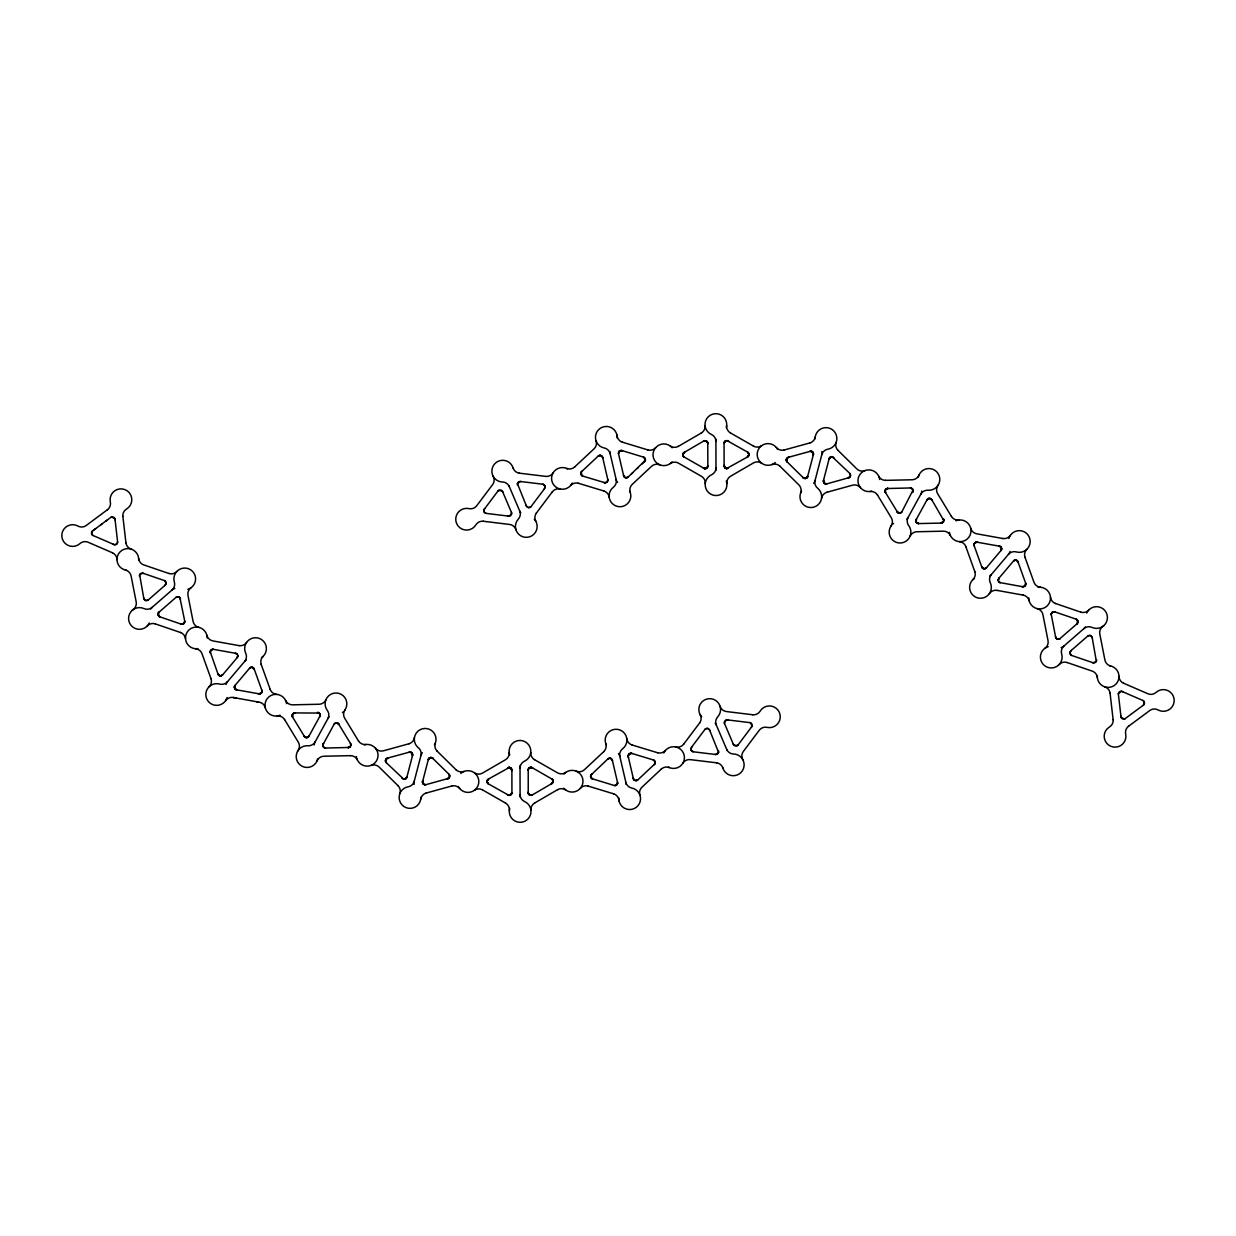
<?xml version="1.0" encoding="UTF-8"?>
<svg xmlns="http://www.w3.org/2000/svg" width="1236" height="1236" viewBox="0 0 1236 1236"><rect width="100%" height="100%" fill="white"/><g stroke="black" fill="none" stroke-linecap="round" stroke-linejoin="round"><path stroke-width="1.5" d="M403.817 779.283L386.204 762.597L385.709 759.568L387.362 758.162L409.796 752.044L412.175 753.203L412.376 756.061M519.815 796.71A7.601 7.601 0 0 0 520.093 794.624L520.016 768.035A7.601 7.601 0 0 0 519.692 765.996M716.308 470.004A7.601 7.601 0 0 1 715.984 467.857L715.907 441.376A7.601 7.601 0 0 1 716.185 439.29M509.819 795.366L511.936 792.755L511.874 770.074L509.448 767.417L488.266 779.174L486.938 781.523L488.235 783.763L508.954 795.397L507.981 795.088M511.936 792.786L511.04 794.763L511.936 792.74A2.673 2.673 0 0 1 508.027 795.103L507.347 794.717M528.158 770.013A10.861 5.299 -0.2 0 1 528.282 769.225L529.07 768.004L528.158 769.966A2.673 2.673 0 0 1 532.083 767.649L529.966 767.494L532.129 767.68L551.828 778.974A10.892 5.315 -59.9 0 1 552.461 779.468L553.172 781.245L552.291 783.269L532.237 794.995A10.877 5.299 59.8 0 1 531.511 795.289L529.163 794.702L528.235 792.693L528.22 769.472L529.456 767.726L531.418 767.401A10.877 5.315 -60.3 0 1 532.16 767.695L532.762 768.035M728.05 440.928L727.015 440.588L747.718 452.206L749.062 454.477L747.749 456.826L726.552 468.583L724.126 465.941L724.064 443.214L725.856 440.727M706.853 468.058L707.842 466.018L707.764 443.307L706.853 441.298L704.505 440.711A10.877 5.299 59.8 0 0 703.763 441.005L683.709 452.731L682.828 454.755L683.539 456.532A10.877 5.315 -59.9 0 0 684.172 457.026L704.335 468.521L706.544 468.274L707.718 466.775A10.892 5.315 -0.2 0 0 707.842 465.987A2.673 2.673 0 0 1 703.917 468.351L703.238 467.965M600.402 455.358L602.627 457.351L607.788 479.491A10.877 5.315 -13.1 0 1 607.849 480.279L607.03 482.009L604.96 482.751L582.712 476.061A10.892 5.315 -72.9 0 1 582.001 475.705L581.167 472.183A10.877 5.299 46.9 0 1 581.662 471.565L582.171 471.086M254.292 669.294L254.168 668.923A10.892 5.315 -19.8 0 0 253.813 668.29L252.638 667.394L254.168 668.954L261.847 690.321A10.877 5.315 -19.5 0 1 262.001 691.109L261.429 692.886L259.406 693.89L236.555 689.827A10.877 5.299 -79.8 0 1 235.798 689.564L234.577 686.15A10.877 5.315 40.2 0 1 234.994 685.47L249.672 668.12L251.634 667.224L250.244 667.641A10.877 5.315 40.3 0 0 249.641 668.166L251.634 667.224M237.837 655.837L237.235 657.598L237.806 655.513M157.992 614.277L158.872 612.314L176.192 597.204L178.2 596.741L179.946 597.869L184.736 621.105L183.901 623.608L181.306 624.165L159.799 616.81A10.877 5.299 -71.1 0 1 159.089 616.44L158.393 612.886M234.392 687.602L234.994 685.47A2.673 2.673 0 0 0 236.308 689.765L237.065 689.904M449.672 775.605L449.394 774.833A10.877 5.315 -45.1 0 0 448.915 774.199L432.368 757.946L430.159 757.606L428.629 758.765A10.877 5.299 14.6 0 0 428.32 759.491L422.511 781.986L423.33 784.026L425.107 784.767A10.877 5.315 74.6 0 0 425.895 784.675L448.266 778.464L449.703 776.347L448.915 774.199A2.673 2.673 0 0 1 447.834 778.634L447.077 778.85M807.68 476.509A10.877 5.299 14.5 0 1 807.355 477.235L806.289 478.224L807.68 476.509A2.673 2.673 0 0 1 803.292 477.791L805.3 478.486L803.23 477.729L787.085 461.8A10.877 5.315 -45.1 0 1 786.606 461.167L787.517 457.66A10.877 5.315 74.6 0 1 788.244 457.335L810.615 451.233L812.67 451.974L813.489 453.766A10.877 5.299 14.6 0 1 813.396 454.57L807.494 477.019L805.841 478.394L803.863 478.208A10.877 5.315 -45.4 0 1 803.23 477.729L802.736 477.25M1052.547 612.067L1054.694 611.835L1076.201 619.19A10.877 5.299 -71.1 0 1 1076.911 619.56L1077.607 623.114A10.877 5.315 48.8 0 1 1077.097 623.716L1059.546 638.966L1057.429 639.166L1055.915 637.9A10.877 5.299 -11 0 1 1055.637 637.143L1051.218 614.338L1052.099 612.392L1053.968 611.712A10.877 5.299 -71.1 0 1 1054.741 611.851L1055.405 612.083M234.361 687.262L234.979 685.501M1078.008 621.723L1077.097 623.732M617.506 782.342L617.49 782.295A2.673 2.673 0 0 1 614.199 785.478L591.905 778.649L590.746 775.25L607.927 758.873L610.491 758.255L612.33 760.171L617.49 782.295C619.051 785.463 611.356 786.235 616.3 785.169M617.552 782.851L617.058 784.458M551.843 783.593A10.877 5.299 59.9 0 0 552.461 783.083L553.172 781.245M728.653 441.283L727.973 440.897A2.673 2.673 0 0 0 724.064 443.26L724.96 441.237M724.064 443.214L724.729 441.468M707.842 466.034L706.93 467.996M422.604 781.43L422.975 783.609L422.511 782.233A10.877 5.299 14.6 0 1 422.604 781.43L423.33 784.026M813.396 454.57L812.67 451.974M401.885 778.062L402.442 778.603A2.673 2.673 0 0 0 406.829 777.32L405.362 779.082L406.829 777.336L412.561 755.381L412.175 753.203L412.639 754.841M350.761 745.679L350.808 744.226A10.877 5.315 -31 0 0 350.499 743.485L338.417 723.693L336.362 722.828L334.601 723.57A10.892 5.315 28.8 0 0 334.122 724.203L322.998 744.613L323.291 746.791L324.821 747.934A10.877 5.299 88.7 0 0 325.609 748.043L348.815 747.471L350.73 745.771L350.514 743.516A2.673 2.673 0 0 1 348.367 747.533L347.579 747.548M412.561 755.381L412.561 755.335A2.673 2.673 0 0 0 409.27 752.137L411.449 752.492L409.317 752.121M414.215 781.322L420.951 755.49A7.601 7.601 0 0 1 422.357 752.739M813.643 483.261A7.601 7.601 0 0 0 815.08 480.402L821.785 454.678M553.125 781.785L551.241 783.933M422.774 780.766L422.588 781.523A2.673 2.673 0 0 0 425.895 784.675L423.716 784.335M747.131 457.181L749.016 455.033M813.226 455.234L813.412 454.477A2.673 2.673 0 0 0 810.105 451.325L812.284 451.665L810.893 451.233A10.892 5.315 74.6 0 0 810.105 451.325L812.006 451.511M823.624 479.939L823.825 482.797L826.683 483.879L849.086 477.652L850.476 475.906L850.105 473.805M831.55 456.687L829.171 458.664L823.439 480.619L824.18 483.214M433.264 758.75L432.739 758.24A2.673 2.673 0 0 0 428.32 759.491L429.711 757.776L428.336 759.445M885.27 490.228L885.192 491.774A10.892 5.315 -30.9 0 0 885.501 492.515L897.583 512.307L899.638 513.172L901.399 512.43A10.877 5.315 28.8 0 0 901.878 511.797L913.049 490.028L913.064 491.155A10.877 5.315 28.7 0 1 912.786 491.913L912.956 489.703L911.179 488.065A10.877 5.299 88.7 0 0 910.391 487.957L887.185 488.529L885.27 490.228L885.486 492.515A2.673 2.673 0 0 1 887.633 488.467L888.421 488.452M235.69 653.303L237.451 654.539L235.674 653.303L212.762 649.224L210.182 651.712L218.015 674.13L220.132 675.86L222.526 674.98L237.204 657.629A2.673 2.673 0 0 0 235.767 653.319L235.396 653.241M210.383 650.878L210.336 652.793M428.32 759.491L429.711 757.776M406.829 777.367L404.45 779.313M829.171 458.633L830.561 456.965L829.171 458.633A2.673 2.673 0 0 1 833.558 457.397L834.115 457.938M807.664 476.555L806.289 478.224M748.939 455.342L747.78 456.81A2.673 2.673 0 0 0 747.718 452.206L749.031 454.091L748.182 452.53M323.199 744.118L323.044 746.297L322.936 744.845A10.892 5.315 28.8 0 1 323.214 744.087L322.905 745.663M912.801 491.882L912.956 489.703M999.244 577.83L998.194 580.487L999.831 582.558L1022.713 586.745L1024.814 586.204L1025.679 583.253L1017.985 561.87C1017.506 558.425 1010.677 561.855 1015.544 560.109M1025.478 585.416L1025.679 583.253A2.673 2.673 0 0 1 1022.759 586.76L1022.682 586.745M315.103 741.94L327.942 718.533A7.601 7.601 0 0 1 329.147 716.926M906.853 519.074A7.601 7.601 0 0 0 908.12 517.374L920.897 494.06M319.491 716.988C322.967 714.439 314.778 710.654 319.46 713.296M323.538 743.485L323.168 744.165A2.673 2.673 0 0 0 325.609 748.043L323.817 747.394M912.462 492.515L912.832 491.835A2.673 2.673 0 0 0 910.391 487.957L912.415 488.823M916.509 519.012L916.015 521.824L918.533 523.57L941.291 523.075L943.84 520.603L931.697 499.638L929.317 498.355L927.093 499.699L916.17 519.63L916.015 521.824L916.17 519.63A2.673 2.673 0 0 0 918.564 523.57L916.54 522.704L918.564 523.57M308.907 736.301L307.053 737.598L308.923 736.254L319.846 716.339L319.985 714.176M449.44 777.243L448.483 778.34A10.877 5.299 74.6 0 1 447.756 778.665L449.44 777.243L447.803 778.649M786.559 458.757L788.923 457.15M297.536 751.38L298.108 750.453A7.601 7.601 0 0 0 298.324 742.218L284.527 719.491M938.464 484.62L937.892 485.547A7.601 7.601 0 0 0 937.676 493.782L951.473 516.509M619.004 451.464L618.494 453.658L623.67 475.829L625.509 477.745L628.043 477.158L645.424 460.225L643.616 457.15L621.878 450.553L619.251 451.171L618.494 453.658A2.673 2.673 0 0 1 621.801 450.522L622.542 450.754M607.355 481.654L607.788 479.537A2.673 2.673 0 0 1 604.497 482.658L603.74 482.442M632.26 753.558L631.503 753.342A10.877 5.299 -73.1 0 0 630.808 753.249L628.151 755.721A10.877 5.315 -13.1 0 0 628.212 756.509L628.46 757.591M184.319 623.114L184.736 621.152A2.673 2.673 0 0 1 181.337 624.165L180.595 623.917M1018.232 562.534L1017.97 561.839A2.673 2.673 0 0 0 1013.443 561.051L998.796 578.371L998.194 580.487M885.424 489.873L887.664 488.467M628.645 754.346L628.212 756.463L633.373 778.649L634.701 780.349L637.127 780.395A10.877 5.299 46.8 0 0 637.776 779.947L654.694 764.018L655.095 761.855L653.999 760.294A10.877 5.315 -72.9 0 0 653.288 759.939L631.596 753.357L629.402 753.651M984.366 568.776L986.328 567.88A10.877 5.299 40.2 0 1 985.756 568.359L984.366 568.776L986.343 567.865L1001.314 550.082L1001.407 547.702L1000.202 546.436A10.877 5.299 -79.8 0 0 999.445 546.188L976.595 542.11L974.571 543.114L973.999 544.891A10.877 5.315 -19.5 0 0 974.153 545.679L981.832 567.061L983.346 568.591L982.187 567.71A10.877 5.299 -19.8 0 1 981.817 567.015L981.708 566.706M1051.774 612.747L1051.233 614.091A10.877 5.315 -10.9 0 0 1051.264 614.895L1051.264 614.895A2.673 2.673 0 0 1 1054.663 611.835L1054.741 611.851M927.093 499.699L928.947 498.402L927.077 499.73A2.673 2.673 0 0 1 931.65 499.576L932.052 500.24M536.331 513.11L552.384 491.774M683.616 744.226L699.669 722.89M484.775 508.583L484.311 509.217A2.673 2.673 0 0 0 486.165 513.388L508.676 516.123A10.877 5.315 -83 0 0 509.479 516.107L511.658 513.203A10.877 5.299 -23.1 0 0 511.457 512.446L502.573 491.573A10.877 5.315 -23 0 0 502.156 490.893L498.556 490.46A10.877 5.299 36.8 0 0 497.984 491.016L484.357 509.139A10.877 5.299 37.1 0 0 483.987 509.85L484.234 512.168L486.165 513.388M544.242 489.039L545.138 486.335L542.898 484.234L520.341 481.499L517.405 483.585L526.459 506.096L528.622 507.656L531.001 506.652L544.69 488.452A2.673 2.673 0 0 0 542.851 484.234L542.898 484.234M691.758 746.961L690.862 749.665L693.102 751.766L715.706 754.501L718.595 752.415L709.541 729.904L707.378 728.344L704.999 729.348L691.341 747.517A2.673 2.673 0 0 0 693.149 751.766M751.225 727.417L751.689 726.783A2.673 2.673 0 0 0 749.835 722.612L727.324 719.877A10.877 5.299 -83.1 0 0 726.521 719.893L724.342 722.797A10.877 5.299 -23.1 0 0 724.543 723.554L733.427 744.427A10.877 5.299 -23.1 0 0 733.844 745.107L737.444 745.54A10.877 5.299 36.9 0 0 738.016 744.984L751.642 726.861A10.877 5.299 36.9 0 0 752.013 726.15L750.592 722.813A10.877 5.315 -82.8 0 0 749.835 722.612M704.968 729.394L704.999 729.348A2.673 2.673 0 0 1 709.526 729.873L709.819 730.584M1001.005 550.53L1001.608 548.398L1001.423 549.85A10.877 5.299 40.2 0 1 1001.005 550.53A2.673 2.673 0 0 0 999.692 546.235L998.935 546.096M226.018 684.528A7.601 7.601 0 0 1 227.548 681.654L244.713 661.368A7.601 7.601 0 0 1 246.227 660.039M989.773 575.961A7.601 7.601 0 0 0 991.349 574.555L1008.53 554.253A7.601 7.601 0 0 0 1009.982 551.472M602.797 458.077L602.627 457.351A2.673 2.673 0 0 0 598.224 456.053A10.877 5.299 46.8 0 1 598.873 455.605L600.31 455.358L598.224 456.053L581.631 471.596L580.827 473.589M644.126 462.11L645.393 459.05M591.874 773.89L590.607 776.95M227.47 681.747L227.548 681.654A7.601 7.601 0 0 1 219.653 684.064A10.861 10.861 0 0 0 206.227 691.527A10.861 10.861 0 0 0 213.689 704.953A10.861 10.861 0 0 0 227.115 697.506M249.471 668.352L249.718 668.058A2.673 2.673 0 0 1 254.168 668.923L252.638 667.394M986.529 567.648L986.282 567.942A2.673 2.673 0 0 1 981.832 567.077L983.362 568.606M350.267 746.575L348.274 747.533A10.877 5.299 88.7 0 0 349.062 747.409L350.267 746.575L348.336 747.533M258.865 693.844A10.877 5.299 -79.7 0 0 259.668 693.875L261.429 692.886M644.62 461.631L644.651 461.6A2.673 2.673 0 0 0 643.585 457.135M576.3 771.187A7.601 7.601 0 0 0 584.412 769.719L603.832 751.55M653.829 764.914L654.4 764.389A10.877 5.315 46.9 0 0 654.833 763.817L655.095 761.855M574.632 466.976L594.114 448.745A7.601 7.601 0 0 0 596.046 440.804M631.503 473.913L632.662 472.847M637.235 468.552L638.394 467.471M642.195 463.902L643.075 463.098M661.368 769.024L641.963 787.193A7.601 7.601 0 0 0 639.954 795.196M152.028 607.463L172.144 589.896A7.601 7.601 0 0 1 174.863 588.429M1061.137 647.571A7.601 7.601 0 0 0 1063.933 646.026L1083.972 628.537M164.743 585.54L166.18 583.083L164.419 580.565L142.928 573.21L139.637 574.647L143.824 598.548L145.616 600.526L148.166 600.032L165.315 585.061A2.673 2.673 0 0 0 164.388 580.549L164.419 580.565M159.429 611.82L158.841 612.33A2.673 2.673 0 0 0 159.799 616.81L158.193 615.296M1076.571 624.18L1077.159 623.67A2.673 2.673 0 0 0 1076.201 619.19L1077.838 620.796M1071.257 650.46L1069.82 652.917L1071.581 655.435L1093.118 662.79L1096.363 661.353L1092.176 637.498L1090.384 635.474L1087.834 635.968L1070.685 650.939A2.673 2.673 0 0 0 1071.612 655.451M1087.804 635.999L1087.834 635.968A2.673 2.673 0 0 1 1092.16 637.421L1092.315 638.178M132.298 610.275L133.148 609.611A7.601 7.601 0 0 0 136.192 601.947L131.093 575.961A7.601 7.601 0 0 0 125.361 570.028M1103.702 625.725L1102.852 626.389A7.601 7.601 0 0 0 1099.808 634.053L1104.938 660.148A7.601 7.601 0 0 0 1110.639 665.972M112.491 552.801L88.096 542.233A7.601 7.601 0 0 0 79.969 543.577A10.861 10.861 0 0 1 65.462 543.685A10.861 10.861 0 0 1 63.793 529.271A10.861 10.861 0 0 1 77.945 526.057A7.601 7.601 0 0 0 86.18 525.516L107.517 509.665M1128.483 726.32L1149.913 710.422A7.601 7.601 0 0 1 1158.055 709.943A10.861 10.861 0 0 0 1172.207 706.729A10.861 10.861 0 0 0 1170.538 692.314A10.861 10.861 0 0 0 1156.031 692.423A7.601 7.601 0 0 1 1147.904 693.767L1123.509 683.199M684.759 452.067L682.875 454.215L683.539 452.901A10.892 5.315 59.8 0 1 684.157 452.407M93.117 530.507L92.484 530.97A10.877 5.299 53.5 0 0 92.005 531.495L92.406 535.095A10.877 5.315 -66.5 0 0 93.086 535.512L113.897 544.52A10.877 5.315 -66.7 0 0 114.654 544.736L116.864 543.948L117.621 542.032L115.01 519.244A10.877 5.299 -6.5 0 0 114.793 518.487L111.472 517.034A10.877 5.299 53.3 0 0 110.761 517.405L92.561 530.924A2.673 2.673 0 0 0 93.086 535.512M1142.883 705.493L1143.516 705.03A10.877 5.299 53.4 0 0 1144.011 704.505L1143.594 700.905A10.877 5.299 -66.5 0 0 1142.914 700.488L1122.103 691.48A10.877 5.299 -66.5 0 0 1121.33 691.264L1118.425 693.427A10.877 5.315 -6.3 0 0 1118.395 694.23L1120.99 716.756A10.877 5.299 -6.6 0 0 1121.207 717.513L1124.528 718.966A10.877 5.299 53.4 0 0 1125.239 718.595L1143.439 705.076A2.673 2.673 0 0 0 1142.914 700.488M93.442 530.275L95.635 528.637M100.672 524.898L101.939 523.956M105.724 521.159L106.976 520.217M211.186 649.796L213.318 649.255A2.673 2.673 0 0 0 210.259 652.546L210.522 653.272M1024.814 586.204L1021.987 586.621M261.012 693.303L258.293 693.751M678.317 446.381L701.399 432.955M534.601 803.045L557.683 789.619M488.869 778.819L486.984 780.967L488.266 779.174A2.673 2.673 0 0 0 488.282 783.794L486.984 782.002L487.818 783.47M703.794 440.989L705.957 440.788L703.763 441.005A2.673 2.673 0 0 1 707.764 443.23L707.764 444.002M725.949 468.444L728.143 468.228A2.673 2.673 0 0 1 724.126 466.018L724.126 465.23M532.206 795.011L530.043 795.212L532.237 794.995A2.673 2.673 0 0 1 528.235 792.77L528.235 791.998M619.7 450.831L621.832 450.537M606.598 482.349L605.192 482.751A10.877 5.299 -73.1 0 1 604.419 482.643M183.453 623.933L182.032 624.288A10.877 5.299 -71.1 0 1 181.259 624.149M706.034 468.506L703.887 468.336A10.877 5.299 -60.2 0 0 704.582 468.599L706.544 468.274M728.097 468.243L726.258 468.537M221.182 675.814L222.557 674.949A2.673 2.673 0 0 1 218.077 674.3L217.814 673.574M900.117 513.11L901.894 511.797A2.673 2.673 0 0 1 897.321 511.967L896.903 511.302M784.149 450.012L809.889 442.936M826.961 492.252L852.701 485.161A7.601 7.601 0 0 1 860.457 487.664M375.543 748.336A7.601 7.601 0 0 0 383.407 750.808L409.039 743.748M426.111 793.064L451.851 785.988M847.927 478.023L850.291 476.432L848.638 477.838A2.673 2.673 0 0 0 849.765 473.373L832.183 456.717M388.073 757.977L385.709 759.568L387.362 758.162A2.673 2.673 0 0 0 386.235 762.627L385.447 760.557M335.976 722.859L334.122 724.188A2.673 2.673 0 0 1 338.679 724.033L339.097 724.698M823.825 482.797L823.439 480.665A2.673 2.673 0 0 0 826.73 483.863L824.551 483.508M826.683 483.879L824.845 483.678M626.312 477.853L628.073 477.127A2.673 2.673 0 0 1 623.67 475.875L623.5 475.118M609.688 758.147L607.957 758.842A2.673 2.673 0 0 1 612.33 760.125L612.5 760.882M940.55 523.091L943.238 522.117L941.291 523.075A2.673 2.673 0 0 0 943.47 519.027M295.45 712.909L292.762 713.883L292.515 716.942L304.628 736.78L307.053 737.598L308.923 736.27A2.673 2.673 0 0 1 304.35 736.424L303.948 735.76M885.532 480.356L912.214 479.769A7.601 7.601 0 0 0 918.935 475.149M319.228 713.064L294.755 712.925L292.762 713.883L294.755 712.925A2.673 2.673 0 0 0 292.53 716.973M350.468 755.644L323.894 756.231A7.601 7.601 0 0 0 317.065 760.851M805.3 478.486L803.245 477.76M430.7 757.514L432.136 757.792A10.877 5.315 -45.4 0 1 432.77 758.271L430.7 757.514L432.739 758.24M635.86 780.658L637.776 779.947A2.673 2.673 0 0 1 633.373 778.68L633.203 777.923M977.707 542.249L974.988 542.697L976.332 542.125A10.877 5.299 -79.8 0 1 977.135 542.156M178.108 596.725L176.022 597.328A2.673 2.673 0 0 1 180.348 598.78L180.487 599.537M483.199 521.237L509.695 524.466A7.601 7.601 0 0 1 515.922 529.719M720.078 706.281A7.601 7.601 0 0 0 726.413 711.55L752.801 714.763M521.036 481.576L520.248 481.484A2.673 2.673 0 0 0 517.56 485.192M507.996 516.045L508.769 516.138A2.673 2.673 0 0 0 511.457 512.446M728.004 719.955L727.231 719.862A2.673 2.673 0 0 0 724.543 723.554M714.964 754.423L715.752 754.516A2.673 2.673 0 0 0 718.44 750.808L718.456 750.855M519.321 473.172L545.833 476.385A7.601 7.601 0 0 0 553.141 472.77M716.679 762.828L690.275 759.63A7.601 7.601 0 0 0 682.859 763.23M1057.8 639.259L1059.345 639.058A10.877 5.299 48.9 0 0 1060.009 638.641L1060.009 638.641A2.673 2.673 0 0 1 1055.652 637.22L1055.513 636.463M970.677 528.158A7.601 7.601 0 0 0 976.703 533.798L1002.875 538.525M996.942 590.375L1023.207 595.119M206.875 635.273A7.601 7.601 0 0 0 212.901 640.912L239.058 645.625M233.125 697.475L259.39 702.218A7.601 7.601 0 0 1 265.323 707.842M236.107 698.016L233.233 697.506A7.601 7.601 0 0 0 225.616 700.673M256.424 701.693L258.448 702.048M336.903 722.859L338.216 723.493A10.877 5.299 -31.3 0 1 338.726 724.111L336.903 722.859L338.71 724.064M899.097 513.141L897.784 512.507A10.877 5.299 -31.3 0 1 897.274 511.889L899.097 513.141L897.29 511.936M305.802 737.521L304.334 736.393L306.126 737.598M631.534 753.342L631.596 753.357A2.673 2.673 0 0 0 628.212 756.509M622.326 442.164L647.865 449.919M578.417 483.261L603.971 491.016M632.029 744.984L657.583 752.739M588.135 786.081L613.674 793.836M1055.482 603.492L1080.743 612.129M1067.085 662.511L1092.33 671.148A7.601 7.601 0 0 1 1097.352 677.575M138.648 558.425A7.601 7.601 0 0 0 143.762 564.898L168.915 573.489M155.257 623.871L180.518 632.508M1092.408 662.558L1093.149 662.805A2.673 2.673 0 0 0 1096.548 659.746L1096.564 659.792M143.592 573.442L142.851 573.195A2.673 2.673 0 0 0 139.452 576.254M643.616 457.15L645.269 458.68M1122.752 691.743L1122.025 691.434A2.673 2.673 0 0 0 1118.395 694.23M113.248 544.257L113.975 544.566A2.673 2.673 0 0 0 117.605 541.77M592.384 778.85L590.916 777.691M1057.429 639.166L1055.652 637.189M1016.455 560.294L1017.753 561.376M219.544 675.706L218.247 674.624M730.352 432.863L753.512 446.134M482.488 789.866L505.648 803.137M534.462 759.63L557.621 772.902A7.601 7.601 0 0 0 565.764 772.407M682.967 455.559L684.172 457.026A2.673 2.673 0 0 1 684.08 452.453M551.874 779.004L553.125 780.766L551.828 778.974A2.673 2.673 0 0 1 551.92 783.547M601.299 455.651L602.349 456.656A10.877 5.299 -13 0 1 602.643 457.397M634.701 780.349L633.651 779.344A10.877 5.299 -13.1 0 1 633.357 778.603M179.081 597.065L180.085 598.1A10.892 5.315 -11.1 0 1 180.363 598.857L180.363 598.857M684.126 456.996L683.075 455.837M624.721 477.374L623.67 475.829M611.279 758.626L612.33 760.171M779.931 466.204L798.858 484.867A7.601 7.601 0 0 1 800.65 492.917M437.065 751.055L456.069 769.796M528.915 794.47L528.359 793.481A10.877 5.315 -0.2 0 1 528.235 792.693L528.73 794.238M510.947 768.066L511.874 770.77M837.915 450.244L856.919 468.985A7.601 7.601 0 0 0 864.906 470.592M398.085 785.756L379.158 767.092A7.601 7.601 0 0 0 371.094 765.408M787.085 461.8L786.281 459.916L787.085 461.8A2.673 2.673 0 0 1 788.166 457.366M786.745 461.414L786.297 459.746M511.194 768.298L511.812 769.518M998.549 581.461L1000.357 582.712A2.673 2.673 0 0 1 998.75 578.433M877.498 495.018L891.341 517.838A7.601 7.601 0 0 1 891.063 525.995M344.937 710.005A7.601 7.601 0 0 0 344.705 718.255L358.502 740.982M581.059 474.593L582.712 476.061A2.673 2.673 0 0 1 581.6 471.611M654.987 761.5L653.334 759.955A2.673 2.673 0 0 1 654.4 764.389M385.895 762.195L385.447 760.897M885.331 492.175L885.239 490.321L885.47 492.469M292.299 716.478L292.268 714.779L292.53 716.957M726.722 749.464L716.308 725.007A7.601 7.601 0 0 0 715.18 723.153M509.278 486.536L519.738 511.101A7.601 7.601 0 0 0 520.82 512.847M733.149 743.778L733.458 744.505A2.673 2.673 0 0 0 738.016 744.984M526.181 505.416L526.474 506.127A2.673 2.673 0 0 0 531.032 506.605M502.851 492.222L502.542 491.495A2.673 2.673 0 0 0 497.984 491.016M716.262 724.899L716.308 725.007A7.601 7.601 0 0 1 717.699 716.88A10.861 10.861 0 0 0 717.297 701.754A10.861 10.861 0 0 0 702.156 701.708A10.861 10.861 0 0 0 701.677 716.834M965.795 546.544L974.833 571.665M261.167 664.335L270.205 689.456M1024.984 557.235L1034.007 582.357A7.601 7.601 0 0 0 1040.527 587.255M211.016 678.765L202.024 653.751A7.601 7.601 0 0 0 195.473 648.745M974.138 545.632L974.323 543.485L974.153 545.679A2.673 2.673 0 0 1 976.95 542.125M261.862 690.368L261.646 692.577L261.847 690.321A2.673 2.673 0 0 1 259.05 693.875M609.951 451.603A7.601 7.601 0 0 0 610.136 453.705L616.177 479.599M619.823 756.401L625.88 782.403A7.601 7.601 0 0 1 626.049 784.396M143.685 597.822L143.839 598.579A2.673 2.673 0 0 0 148.196 600.001M616.903 434.856L617.104 435.906A7.601 7.601 0 0 0 622.434 442.194M619.097 801.16L618.896 800.094A7.601 7.601 0 0 0 613.566 793.806M320.078 714.485L319.846 716.339A2.673 2.673 0 0 0 317.436 712.43M1110.067 693.164L1113.126 719.676M122.874 516.324L125.933 542.836M1120.913 716.061L1121.006 716.834A2.673 2.673 0 0 0 1125.239 718.595M115.087 519.939L114.994 519.166A2.673 2.673 0 0 0 110.761 517.405M715.907 441.267L715.907 441.376A7.601 7.601 0 0 0 711.411 434.469A10.861 10.861 0 0 1 705.741 420.58A10.861 10.861 0 0 1 719.352 414.261A10.861 10.861 0 0 1 726.289 427.579M511.874 770.028L511.874 770.074A2.673 2.673 0 0 0 507.857 767.772M460.75 773.427A10.861 10.861 0 0 1 476.215 774.478A10.861 10.861 0 0 1 474.902 789.912A10.861 10.861 0 0 1 459.498 788.336M458.865 787.471A10.861 10.861 0 0 1 458.324 786.529M451.743 786.019A7.601 7.601 0 0 1 459.622 788.491M420.719 799.198A7.601 7.601 0 0 1 426.219 793.033M420.858 797.251A10.861 10.861 0 0 1 410.785 808.344A10.861 10.861 0 0 1 399.213 798.811A10.861 10.861 0 0 1 408.158 786.791A7.601 7.601 0 0 0 414.245 781.214A7.601 7.601 0 0 0 414.106 784.474M434.485 744.906A10.861 10.861 0 0 0 431.179 730.275A10.861 10.861 0 0 0 416.408 732.886A10.861 10.861 0 0 0 418.34 747.765A7.601 7.601 0 0 1 420.92 755.598M437.142 751.133A7.601 7.601 0 0 1 435.35 743.083M464.072 771.403A7.601 7.601 0 0 1 455.991 769.734M398.007 785.679A7.601 7.601 0 0 1 399.8 793.744M364.296 744.798A10.861 10.861 0 0 1 377.613 752.214A10.861 10.861 0 0 1 370.414 765.64A10.861 10.861 0 0 1 356.864 758.672M356.571 757.622A10.861 10.861 0 0 1 356.401 756.525M414.431 737.629A7.601 7.601 0 0 1 408.946 743.778M493.21 476.37A7.601 7.601 0 0 1 492.623 484.605L476.71 505.771A7.601 7.601 0 0 1 468.969 508.614A10.861 10.861 0 0 0 456.316 515.721A10.861 10.861 0 0 0 462.001 529.07A10.861 10.861 0 0 0 475.875 524.852A7.601 7.601 0 0 1 483.307 521.252M513.218 468.351A10.861 10.861 0 0 0 500.92 460.441A10.861 10.861 0 0 0 491.897 471.936A10.861 10.861 0 0 0 502.496 482.009A7.601 7.601 0 0 1 509.325 486.629A7.601 7.601 0 0 1 508.985 485.655M534.323 519.166A10.861 10.861 0 0 1 533.844 534.292A10.861 10.861 0 0 1 518.703 534.246A10.861 10.861 0 0 1 518.301 519.12A7.601 7.601 0 0 0 519.692 510.993M775.25 462.573A10.861 10.861 0 0 1 759.785 461.522A10.861 10.861 0 0 1 761.098 446.088A10.861 10.861 0 0 1 776.502 447.664M777.135 448.529A10.861 10.861 0 0 1 777.676 449.471M784.257 449.981A7.601 7.601 0 0 1 776.378 447.509M815.281 436.802A7.601 7.601 0 0 1 809.781 442.967M815.142 438.749A10.861 10.861 0 0 1 825.215 427.656A10.861 10.861 0 0 1 836.787 437.189A10.861 10.861 0 0 1 827.842 449.209A7.601 7.601 0 0 0 821.755 454.786A7.601 7.601 0 0 0 821.894 451.526M801.515 491.094A10.861 10.861 0 0 0 804.821 505.725A10.861 10.861 0 0 0 819.592 503.114A10.861 10.861 0 0 0 817.66 488.235A7.601 7.601 0 0 1 815.08 480.402M771.928 464.597A7.601 7.601 0 0 1 780.009 466.266M871.704 491.202A10.861 10.861 0 0 1 858.387 483.786A10.861 10.861 0 0 1 865.586 470.36A10.861 10.861 0 0 1 879.136 477.328M879.429 478.378A10.861 10.861 0 0 1 879.599 479.475M885.64 480.356A7.601 7.601 0 0 1 878.611 476.045M918.348 477.003A10.861 10.861 0 0 1 930.816 468.707A10.861 10.861 0 0 1 939.715 480.758A10.861 10.861 0 0 1 928.097 490.228A7.601 7.601 0 0 0 920.851 494.153A7.601 7.601 0 0 0 921.762 491.032M891.341 525.609A10.861 10.861 0 0 0 892.716 540.178A10.861 10.861 0 0 0 907.348 540.163A10.861 10.861 0 0 0 908.707 525.609A7.601 7.601 0 0 1 908.12 517.374M892.361 524.435A10.861 10.861 0 0 1 893.551 523.415M870.129 491.511A7.601 7.601 0 0 1 877.545 495.111M350.36 755.644A7.601 7.601 0 0 1 357.389 759.955M317.652 758.997A10.861 10.861 0 0 1 305.184 767.293A10.861 10.861 0 0 1 296.285 755.242A10.861 10.861 0 0 1 307.903 745.771A7.601 7.601 0 0 0 315.149 741.847A7.601 7.601 0 0 0 314.238 744.968M344.659 710.391A10.861 10.861 0 0 0 343.284 695.822A10.861 10.861 0 0 0 328.652 695.837A10.861 10.861 0 0 0 327.293 710.391A7.601 7.601 0 0 1 327.88 718.626M343.639 711.565A10.861 10.861 0 0 1 342.449 712.585M365.871 744.489A7.601 7.601 0 0 1 358.455 740.889M730.445 432.924A7.601 7.601 0 0 1 726.66 425.586M761.67 445.655A7.601 7.601 0 0 1 753.419 446.088M761.716 463.299A7.601 7.601 0 0 0 753.481 462.913L730.584 476.231A7.601 7.601 0 0 0 726.845 483.57M726.289 481.067A10.861 10.861 0 0 1 719.955 494.817A10.861 10.861 0 0 1 706.034 488.9A10.861 10.861 0 0 1 711.534 474.794A7.601 7.601 0 0 0 715.984 467.857M837.993 450.321A7.601 7.601 0 0 1 836.2 442.256M821.569 498.371A7.601 7.601 0 0 1 827.054 492.222M958.827 520.016A7.601 7.601 0 0 1 951.411 516.416M955.969 520.773A10.861 10.861 0 0 1 970.492 527.478A10.861 10.861 0 0 1 962.581 541.383A10.861 10.861 0 0 1 949.402 532.345M950.345 535.497A7.601 7.601 0 0 0 943.315 531.171L916.849 531.758A7.601 7.601 0 0 0 910.02 536.378M509.711 808.421A10.861 10.861 0 0 0 516.648 821.739A10.861 10.861 0 0 0 530.259 815.42A10.861 10.861 0 0 0 524.589 801.531A7.601 7.601 0 0 1 520.093 794.624M505.555 803.076A7.601 7.601 0 0 1 509.34 810.414M474.33 790.345A7.601 7.601 0 0 1 482.581 789.912M474.284 772.701A7.601 7.601 0 0 0 482.519 773.087L505.509 759.723A7.601 7.601 0 0 0 509.155 752.43M509.711 754.933A10.861 10.861 0 0 1 516.045 741.183A10.861 10.861 0 0 1 529.966 747.1A10.861 10.861 0 0 1 524.466 761.206A7.601 7.601 0 0 0 520.016 768.143M277.173 715.984A7.601 7.601 0 0 1 284.589 719.584M280.031 715.227A10.861 10.861 0 0 1 265.508 708.522A10.861 10.861 0 0 1 273.403 694.617A10.861 10.861 0 0 1 286.597 703.655M285.655 700.503A7.601 7.601 0 0 0 292.685 704.829L319.259 704.242A7.601 7.601 0 0 0 325.98 699.622M672.044 461.94A10.861 10.861 0 0 1 656.316 462.588A10.861 10.861 0 0 1 656.455 446.845A10.861 10.861 0 0 1 672.168 447.772M678.409 446.32A7.601 7.601 0 0 1 670.175 445.933M705.045 425.663A7.601 7.601 0 0 1 701.306 433.017M705.231 483.647A7.601 7.601 0 0 0 701.445 476.323L678.471 463.145A7.601 7.601 0 0 0 670.236 463.593M1010.384 535.327A7.601 7.601 0 0 1 1002.767 538.494M1008.885 538.494A10.861 10.861 0 0 1 1022.311 531.047A10.861 10.861 0 0 1 1029.773 544.473A10.861 10.861 0 0 1 1016.347 551.936A7.601 7.601 0 0 0 1008.452 554.346M974.493 578.324A10.861 10.861 0 0 0 971.141 592.956A10.861 10.861 0 0 0 985.602 596.988A10.861 10.861 0 0 0 990.283 582.728A7.601 7.601 0 0 1 991.349 574.555M974.787 571.557A7.601 7.601 0 0 1 972.917 579.591M959.29 541.631A7.601 7.601 0 0 1 965.841 546.636M563.956 774.06A10.861 10.861 0 0 1 579.684 773.412A10.861 10.861 0 0 1 579.545 789.155A10.861 10.861 0 0 1 563.832 788.228M557.59 789.68A7.601 7.601 0 0 1 565.825 790.067M530.955 810.337A7.601 7.601 0 0 1 534.694 802.983M534.555 759.676A7.601 7.601 0 0 1 530.769 752.353M261.507 657.676A10.861 10.861 0 0 0 264.859 643.044A10.861 10.861 0 0 0 250.398 639.012A10.861 10.861 0 0 0 245.717 653.272A7.601 7.601 0 0 1 244.651 661.445M261.213 664.443A7.601 7.601 0 0 1 263.083 656.409M276.709 694.369A7.601 7.601 0 0 1 270.159 689.364M617.166 437.93A10.861 10.861 0 0 0 607.448 426.513A10.861 10.861 0 0 0 595.582 435.69A10.861 10.861 0 0 0 604.219 447.973A7.601 7.601 0 0 1 610.136 453.705M655.698 447.633A7.601 7.601 0 0 1 647.772 449.889M659.7 464.813A7.601 7.601 0 0 0 651.588 466.281L632.245 484.373A7.601 7.601 0 0 0 630.252 492.376M629.68 491.016A10.861 10.861 0 0 1 625.431 505.261A10.861 10.861 0 0 1 610.939 501.924A10.861 10.861 0 0 1 613.365 487.247A7.601 7.601 0 0 0 616.146 479.491A7.601 7.601 0 0 0 617.552 482.426M1025.015 557.328A7.601 7.601 0 0 1 1026.884 549.294M1038.101 587.332A10.861 10.861 0 0 1 1050.476 597.065A7.601 7.601 0 0 0 1055.59 603.539M1050.476 597.065A10.861 10.861 0 0 1 1040.125 608.931A10.861 10.861 0 0 1 1028.8 597.992M1023.099 595.088A7.601 7.601 0 0 1 1029.124 600.727M989.433 593.558A7.601 7.601 0 0 1 997.035 590.391M618.834 798.07A10.861 10.861 0 0 0 628.552 809.487A10.861 10.861 0 0 0 640.418 800.31A10.861 10.861 0 0 0 631.781 788.027A7.601 7.601 0 0 1 625.864 782.295M580.302 788.367A7.601 7.601 0 0 1 588.228 786.111M606.32 744.984A10.861 10.861 0 0 1 610.569 730.739A10.861 10.861 0 0 1 625.061 734.076A10.861 10.861 0 0 1 622.635 748.753A7.601 7.601 0 0 0 619.854 756.509A7.601 7.601 0 0 0 618.448 753.574M605.748 743.624A7.601 7.601 0 0 1 603.755 751.627M592.415 778.865A2.673 2.673 0 0 1 591.318 774.416M210.985 678.672A7.601 7.601 0 0 1 209.116 686.706M197.899 648.668A10.861 10.861 0 0 1 185.524 638.935A7.601 7.601 0 0 0 180.41 632.461M185.524 638.935A10.861 10.861 0 0 1 195.875 627.054A10.861 10.861 0 0 1 207.2 638.008M246.567 642.442A7.601 7.601 0 0 1 238.965 645.609M572.237 483.075A10.861 10.861 0 0 1 557.59 488.127A10.861 10.861 0 0 1 552.786 473.403A10.861 10.861 0 0 1 567.587 468.861M574.709 466.914A7.601 7.601 0 0 1 566.598 468.382M603.863 490.986A7.601 7.601 0 0 1 609.193 497.289M570.599 485.563A7.601 7.601 0 0 1 578.525 483.291M1088.638 610.105A7.601 7.601 0 0 1 1080.635 612.098M1086.691 613.025A10.861 10.861 0 0 1 1101.091 607.664A10.861 10.861 0 0 1 1106.436 622.063A10.861 10.861 0 0 1 1092.052 627.424A7.601 7.601 0 0 0 1083.879 628.614A7.601 7.601 0 0 0 1085.301 626.976M1048.19 646.675A10.861 10.861 0 0 0 1040.851 660.194A10.861 10.861 0 0 0 1054.37 667.502A10.861 10.861 0 0 0 1061.662 653.952A7.601 7.601 0 0 1 1063.933 646.026M1044.961 648.236A7.601 7.601 0 0 0 1048.02 640.572L1042.906 614.601A7.601 7.601 0 0 0 1037.174 608.668M663.763 752.925A10.861 10.861 0 0 1 678.409 747.873A10.861 10.861 0 0 1 683.214 762.597A10.861 10.861 0 0 1 668.413 767.139M661.291 769.086A7.601 7.601 0 0 1 669.402 767.618M632.137 745.014A7.601 7.601 0 0 1 626.806 738.711M665.401 750.437A7.601 7.601 0 0 1 657.475 752.709M147.362 625.895A7.601 7.601 0 0 1 155.365 623.902M149.309 622.975A10.861 10.861 0 0 1 134.909 628.336A10.861 10.861 0 0 1 129.564 613.937A10.861 10.861 0 0 1 143.963 608.575A7.601 7.601 0 0 0 152.121 607.386A7.601 7.601 0 0 0 150.699 609.024M187.81 589.325A10.861 10.861 0 0 0 195.149 575.806A10.861 10.861 0 0 0 181.63 568.498A10.861 10.861 0 0 0 174.338 582.048A7.601 7.601 0 0 1 172.067 589.974M191.039 587.764A7.601 7.601 0 0 0 187.98 595.428L193.11 621.507A7.601 7.601 0 0 0 198.826 627.332M519.429 473.187A7.601 7.601 0 0 1 513.095 467.903M552.307 491.866A7.601 7.601 0 0 1 560.047 489.008M535.821 521.252A7.601 7.601 0 0 1 536.409 513.033M1109.634 665.787A10.861 10.861 0 0 1 1118.935 677.853A10.861 10.861 0 0 1 1107.039 687.355A10.861 10.861 0 0 1 1097.336 675.613M1059.175 664.535A7.601 7.601 0 0 1 1067.178 662.542M722.782 767.649A10.861 10.861 0 0 0 735.08 775.559A10.861 10.861 0 0 0 744.103 764.064A10.861 10.861 0 0 0 733.504 753.991A7.601 7.601 0 0 1 726.675 749.371A7.601 7.601 0 0 1 727.015 750.345M716.571 762.813A7.601 7.601 0 0 1 722.905 768.097M683.693 744.134A7.601 7.601 0 0 1 675.953 746.992M700.179 714.748A7.601 7.601 0 0 1 699.591 722.967M126.366 570.213A10.861 10.861 0 0 1 117.065 558.147A10.861 10.861 0 0 1 128.961 548.645A10.861 10.861 0 0 1 138.664 560.387M176.825 571.465A7.601 7.601 0 0 1 168.822 573.458M1123.601 683.245A7.601 7.601 0 0 1 1119.013 676.386M1128.561 726.258A7.601 7.601 0 0 0 1125.672 733.983A10.861 10.861 0 0 1 1118.487 746.59A10.861 10.861 0 0 1 1105.185 740.827A10.861 10.861 0 0 1 1109.465 726.969A7.601 7.601 0 0 0 1113.126 719.568M1104.845 686.892A7.601 7.601 0 0 1 1110.082 693.272M742.79 759.63A7.601 7.601 0 0 1 743.377 751.395L759.352 730.152A7.601 7.601 0 0 1 767.031 727.386A10.861 10.861 0 0 0 779.684 720.279A10.861 10.861 0 0 0 773.999 706.946A10.861 10.861 0 0 0 760.125 711.148A7.601 7.601 0 0 1 752.693 714.748M158.393 612.886A10.861 5.299 48.9 0 1 158.903 612.284M112.399 552.755A7.601 7.601 0 0 1 116.987 559.614M107.439 509.742A7.601 7.601 0 0 0 110.328 502.017A10.861 10.861 0 0 1 117.513 489.41A10.861 10.861 0 0 1 130.815 495.172A10.861 10.861 0 0 1 126.535 509.031A7.601 7.601 0 0 0 122.874 516.432M131.155 549.108A7.601 7.601 0 0 1 125.917 542.728M943.84 520.572L943.485 519.058L943.84 520.572M885.949 489.178L886.938 488.591A10.877 5.315 88.7 0 1 887.726 488.467L885.965 489.178M508.351 767.556L510.051 767.556L508.367 767.541M999.491 546.188L1001.268 547.44L999.476 546.188M236.555 689.827L234.732 688.56L236.509 689.812M930.198 498.479L931.697 499.638L930.198 498.479M707.085 441.53L707.641 442.519A10.877 5.315 -0.3 0 1 707.764 443.307L707.085 441.53M725.053 467.934L724.126 465.972L725.053 467.934"/></g></svg>
